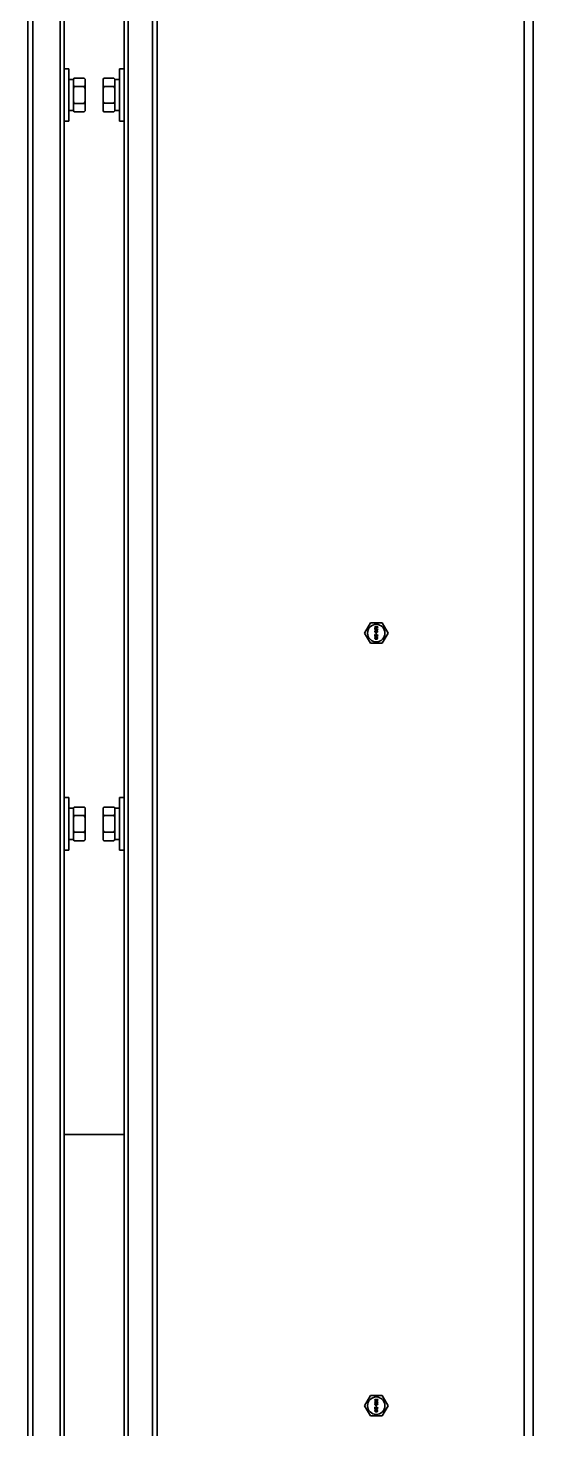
# Model space of a CAD drawing. Header units: millimetres. Extents: x 32496 to 166256, y 3504 to 23939.
# Drawn here: x 40824.2 to 40997.6, y 15488.8 to 15969.3 of the extents above; entities that cross this region are included whole.
import ezdxf

# ---------------------------------------------------------------- set-up
doc = ezdxf.new("R2010")
doc.units = ezdxf.units.MM
doc.layers.get('0').update_dxf_attribs({"lineweight": 35})

msp = doc.modelspace()

# ---------------------------------------------------------------- linework, layer by layer
at = {"linetype": 'Continuous'}
for p, q in [((40994.64, 17717.349), (40994.64, 15208.349)), ((40997.64, 17717.349), (40997.64, 15208.349)), ((40824.24, 15308.349), (40824.24, 17321.349)), ((40825.94, 17321.349), (40825.94, 15308.349)), ((40866.94, 15308.349), (40866.94, 17321.349)), ((40868.64, 17321.349), (40868.64, 15308.349)), ((40835.24, 15308.349), (40835.24, 16303.849)), ((40858.64, 16303.849), (40858.64, 15308.349)), ((40836.64, 16193.718), (40836.64, 15948.981)), ((40857.24, 15948.994), (40857.24, 16193.73)), ((40836.64, 15955.349), (40838.24, 15955.349)), ((40838.24, 15937.349), (40838.24, 15955.349)), ((40855.64, 15955.349), (40855.64, 15937.349)), ((40857.24, 15955.349), (40855.64, 15955.349)), ((40836.64, 15948.981), (40836.64, 15943.718)), ((40838.24, 15951.699), (40839.84, 15951.699)), ((40839.84, 15951.822), (40840.14, 15952.122)), ((40839.84, 15940.875), (40839.84, 15951.822)), ((40840.14, 15952.122), (40843.54, 15952.122)), ((40840.14, 15949.235), (40843.54, 15949.235)), ((40843.84, 15951.822), (40843.54, 15952.122)), ((40843.84, 15940.875), (40843.84, 15951.822)), ((40850.04, 15951.822), (40850.311, 15952.093)), ((40850.04, 15940.875), (40850.04, 15951.822)), ((40850.34, 15952.122), (40850.311, 15952.093)), ((40853.74, 15952.122), (40850.34, 15952.122)), ((40853.74, 15949.28), (40850.34, 15949.28)), ((40853.74, 15952.122), (40853.769, 15952.093)), ((40854.04, 15951.822), (40853.769, 15952.093)), ((40854.04, 15940.875), (40854.04, 15951.822)), ((40855.64, 15951.699), (40854.04, 15951.699)), ((40857.24, 15943.73), (40857.24, 15948.994)), ((40836.64, 15943.718), (40836.64, 15698.981)), ((40840.14, 15943.462), (40843.54, 15943.462)), ((40853.74, 15943.506), (40850.34, 15943.506)), ((40857.24, 15698.994), (40857.24, 15943.73)), ((40838.24, 15940.999), (40839.84, 15940.999)), ((40839.84, 15940.875), (40840.14, 15940.575)), ((40840.14, 15940.575), (40843.54, 15940.575)), ((40843.84, 15940.875), (40843.54, 15940.575)), ((40850.04, 15940.875), (40850.311, 15940.604)), ((40853.74, 15940.575), (40850.34, 15940.575)), ((40854.04, 15940.875), (40853.769, 15940.604)), ((40855.64, 15940.999), (40854.04, 15940.999)), ((40836.64, 15937.349), (40838.24, 15937.349)), ((40857.24, 15937.349), (40855.64, 15937.349)), ((40939.772, 15761.789), (40941.792, 15765.289)), ((40945.834, 15765.289), (40941.792, 15765.289)), ((40945.834, 15765.289), (40947.855, 15761.789)), ((40941.792, 15758.289), (40939.772, 15761.789)), ((40943.313, 15763.764), (40943.313, 15763.889)), ((40943.313, 15763.889), (40944.313, 15763.889)), ((40944.1, 15763.764), (40943.313, 15763.472)), ((40944.1, 15763.764), (40943.313, 15763.764)), ((40943.313, 15763.305), (40943.313, 15763.472)), ((40943.313, 15763.305), (40944.1, 15763.014)), ((40943.313, 15762.889), (40943.313, 15763.014)), ((40943.313, 15763.014), (40944.1, 15763.014)), ((40944.313, 15762.889), (40943.313, 15762.889)), ((40943.335, 15762.493), (40943.313, 15762.389)), ((40943.313, 15762.284), (40943.313, 15762.389)), ((40943.313, 15762.284), (40943.335, 15762.18)), ((40943.313, 15760.597), (40943.313, 15761.347)), ((40943.313, 15761.347), (40943.42, 15761.347)), ((40943.42, 15760.597), (40943.313, 15760.597)), ((40943.398, 15762.597), (40943.335, 15762.493)), ((40943.335, 15762.18), (40943.398, 15762.076)), ((40943.483, 15762.659), (40943.398, 15762.597)), ((40943.398, 15762.076), (40943.483, 15762.014)), ((40943.42, 15763.389), (40944.313, 15763.701)), ((40944.313, 15763.076), (40943.42, 15763.389)), ((40943.42, 15762.409), (40943.441, 15762.472)), ((40943.42, 15762.409), (40943.42, 15762.264)), ((40943.441, 15762.201), (40943.42, 15762.264)), ((40943.952, 15760.764), (40943.42, 15761.347)), ((40943.42, 15761.18), (40943.42, 15760.597)), ((40943.42, 15761.18), (40943.888, 15760.659)), ((40943.441, 15762.472), (40943.483, 15762.534)), ((40943.483, 15762.139), (40943.441, 15762.201)), ((40943.59, 15762.701), (40943.483, 15762.659)), ((40943.483, 15762.534), (40943.547, 15762.576)), ((40943.547, 15762.097), (40943.483, 15762.139)), ((40943.483, 15762.014), (40943.59, 15761.972)), ((40943.547, 15762.576), (40943.611, 15762.597)), ((40943.611, 15762.076), (40943.547, 15762.097)), ((40943.611, 15760.409), (40943.547, 15760.389)), ((40943.739, 15762.722), (40943.59, 15762.701)), ((40943.696, 15761.972), (40943.59, 15761.972)), ((40943.675, 15762.597), (40943.611, 15762.597)), ((40943.611, 15762.076), (40943.675, 15762.076)), ((40943.717, 15760.43), (40943.611, 15760.409)), ((40943.632, 15761.639), (40943.632, 15761.68)), ((40943.632, 15761.68), (40943.781, 15761.68)), ((40943.781, 15761.639), (40943.632, 15761.639)), ((40943.675, 15762.597), (40943.739, 15762.576)), ((40943.739, 15762.097), (40943.675, 15762.076)), ((40943.696, 15761.805), (40943.675, 15761.784)), ((40943.675, 15761.784), (40943.781, 15761.68)), ((40943.781, 15761.639), (40943.675, 15761.534)), ((40943.675, 15761.534), (40943.696, 15761.514)), ((40943.696, 15761.972), (40943.803, 15762.014)), ((40943.824, 15761.68), (40943.696, 15761.805)), ((40943.696, 15761.514), (40943.824, 15761.639)), ((40943.717, 15760.43), (40943.909, 15760.43)), ((40943.739, 15762.722), (40943.888, 15762.722)), ((40943.739, 15762.576), (40943.781, 15762.534)), ((40943.781, 15762.139), (40943.739, 15762.097)), ((40943.781, 15762.534), (40943.824, 15762.472)), ((40943.824, 15762.201), (40943.781, 15762.139)), ((40943.803, 15762.014), (40943.866, 15762.076)), ((40943.824, 15762.472), (40943.845, 15762.409)), ((40943.845, 15762.264), (40943.824, 15762.201)), ((40943.952, 15761.805), (40943.824, 15761.68)), ((40943.824, 15761.639), (40943.952, 15761.514)), ((40943.93, 15762.493), (40943.845, 15762.618)), ((40943.888, 15762.618), (40943.845, 15762.618)), ((40943.845, 15762.264), (40943.845, 15762.409)), ((40943.866, 15762.076), (40943.93, 15762.18)), ((40943.866, 15761.68), (40943.973, 15761.784)), ((40943.866, 15761.68), (40944.015, 15761.68)), ((40943.973, 15761.534), (40943.866, 15761.639)), ((40944.015, 15761.639), (40943.866, 15761.639)), ((40944.037, 15762.701), (40943.888, 15762.722)), ((40943.888, 15762.618), (40944.015, 15762.597)), ((40943.888, 15760.659), (40943.952, 15760.618)), ((40944.015, 15760.409), (40943.909, 15760.43)), ((40943.952, 15762.389), (40943.93, 15762.493)), ((40943.93, 15762.18), (40943.952, 15762.284)), ((40943.952, 15762.389), (40943.952, 15762.284)), ((40943.973, 15761.784), (40943.952, 15761.805)), ((40943.952, 15761.514), (40943.973, 15761.534)), ((40944.037, 15760.722), (40943.952, 15760.764)), ((40943.952, 15760.618), (40944.037, 15760.597)), ((40944.015, 15762.597), (40944.079, 15762.576)), ((40944.015, 15761.68), (40944.015, 15761.639)), ((40944.079, 15760.389), (40944.015, 15760.409)), ((40944.143, 15762.659), (40944.037, 15762.701)), ((40944.037, 15760.722), (40944.079, 15760.722)), ((40944.079, 15760.597), (40944.037, 15760.597)), ((40944.079, 15762.576), (40944.143, 15762.534)), ((40944.143, 15762.159), (40944.079, 15762.118)), ((40944.079, 15762.014), (40944.079, 15762.118)), ((40944.079, 15762.014), (40944.143, 15762.034)), ((40944.079, 15761.222), (40944.079, 15761.326)), ((40944.164, 15761.305), (40944.079, 15761.326)), ((40944.079, 15761.222), (40944.143, 15761.18)), ((40944.143, 15760.764), (40944.079, 15760.722)), ((40944.079, 15760.597), (40944.164, 15760.618)), ((40944.228, 15762.597), (40944.143, 15762.659)), ((40944.143, 15762.534), (40944.186, 15762.472)), ((40944.186, 15762.222), (40944.143, 15762.159)), ((40944.143, 15762.034), (40944.228, 15762.097)), ((40944.143, 15761.18), (40944.186, 15761.118)), ((40944.186, 15760.826), (40944.143, 15760.764)), ((40944.249, 15761.222), (40944.164, 15761.305)), ((40944.164, 15760.618), (40944.249, 15760.701)), ((40944.186, 15762.472), (40944.207, 15762.409)), ((40944.207, 15762.284), (40944.186, 15762.222)), ((40944.186, 15761.118), (40944.207, 15761.014)), ((40944.207, 15760.93), (40944.186, 15760.826)), ((40944.207, 15762.284), (40944.207, 15762.409)), ((40944.207, 15760.93), (40944.207, 15761.014)), ((40944.292, 15762.493), (40944.228, 15762.597)), ((40944.228, 15762.097), (40944.292, 15762.201)), ((40944.292, 15761.139), (40944.249, 15761.222)), ((40944.249, 15760.701), (40944.292, 15760.784)), ((40944.313, 15762.389), (40944.292, 15762.493)), ((40944.292, 15762.201), (40944.313, 15762.305)), ((40944.313, 15760.993), (40944.292, 15761.139)), ((40944.292, 15760.784), (40944.313, 15760.909)), ((40944.313, 15763.889), (40944.313, 15763.701)), ((40944.313, 15763.076), (40944.313, 15762.889)), ((40944.313, 15762.389), (40944.313, 15762.305)), ((40944.313, 15760.993), (40944.313, 15760.909)), ((40947.855, 15761.789), (40945.834, 15758.289)), ((40941.792, 15758.289), (40945.834, 15758.289)), ((40943.335, 15760.18), (40943.313, 15760.055)), ((40943.313, 15760.055), (40943.335, 15759.93)), ((40943.398, 15760.284), (40943.335, 15760.18)), ((40943.335, 15759.93), (40943.398, 15759.826)), ((40943.462, 15760.347), (40943.398, 15760.284)), ((40943.398, 15759.826), (40943.462, 15759.764)), ((40943.42, 15760.055), (40943.441, 15760.159)), ((40943.441, 15759.951), (40943.42, 15760.055)), ((40943.441, 15760.159), (40943.483, 15760.222)), ((40943.483, 15759.889), (40943.441, 15759.951)), ((40943.547, 15760.389), (40943.462, 15760.347)), ((40943.462, 15759.764), (40943.547, 15759.722)), ((40943.483, 15760.222), (40943.611, 15760.305)), ((40943.611, 15759.805), (40943.483, 15759.889)), ((40943.547, 15759.722), (40943.611, 15759.701)), ((40943.611, 15760.305), (40943.739, 15760.326)), ((40943.739, 15759.784), (40943.611, 15759.805)), ((40943.611, 15759.701), (40943.717, 15759.68)), ((40943.909, 15759.68), (40943.717, 15759.68)), ((40943.888, 15760.326), (40943.739, 15760.326)), ((40943.739, 15759.784), (40943.888, 15759.784)), ((40943.888, 15760.326), (40944.015, 15760.305)), ((40944.015, 15759.805), (40943.888, 15759.784)), ((40943.909, 15759.68), (40944.015, 15759.701)), ((40944.015, 15760.305), (40944.143, 15760.222)), ((40944.143, 15759.889), (40944.015, 15759.805)), ((40944.015, 15759.701), (40944.079, 15759.722)), ((40944.164, 15760.347), (40944.079, 15760.389)), ((40944.079, 15759.722), (40944.164, 15759.764)), ((40944.143, 15760.222), (40944.186, 15760.159)), ((40944.186, 15759.951), (40944.143, 15759.889)), ((40944.228, 15760.284), (40944.164, 15760.347)), ((40944.164, 15759.764), (40944.228, 15759.826)), ((40944.186, 15760.159), (40944.207, 15760.055)), ((40944.207, 15760.055), (40944.186, 15759.951)), ((40944.292, 15760.18), (40944.228, 15760.284)), ((40944.228, 15759.826), (40944.292, 15759.93)), ((40944.313, 15760.055), (40944.292, 15760.18)), ((40944.292, 15759.93), (40944.313, 15760.055)), ((40836.64, 15705.349), (40838.24, 15705.349)), ((40838.24, 15687.349), (40838.24, 15705.349)), ((40855.64, 15705.349), (40855.64, 15687.349)), ((40857.24, 15705.349), (40855.64, 15705.349)), ((40836.64, 15698.981), (40836.64, 15693.718)), ((40838.24, 15701.699), (40839.84, 15701.699)), ((40839.84, 15701.822), (40840.14, 15702.122)), ((40839.84, 15690.875), (40839.84, 15701.822)), ((40840.14, 15702.122), (40843.54, 15702.122)), ((40840.14, 15699.235), (40843.54, 15699.235)), ((40843.84, 15701.822), (40843.54, 15702.122)), ((40843.84, 15690.875), (40843.84, 15701.822)), ((40850.04, 15701.822), (40850.311, 15702.093)), ((40850.04, 15690.875), (40850.04, 15701.822)), ((40850.34, 15702.122), (40850.311, 15702.093)), ((40853.74, 15702.122), (40850.34, 15702.122)), ((40853.74, 15699.28), (40850.34, 15699.28)), ((40853.74, 15702.122), (40853.769, 15702.093)), ((40854.04, 15701.822), (40853.769, 15702.093)), ((40854.04, 15690.875), (40854.04, 15701.822)), ((40855.64, 15701.699), (40854.04, 15701.699)), ((40857.24, 15693.73), (40857.24, 15698.994)), ((40836.64, 15693.718), (40836.64, 15448.981)), ((40840.14, 15693.462), (40843.54, 15693.462)), ((40853.74, 15693.506), (40850.34, 15693.506)), ((40857.24, 15448.994), (40857.24, 15693.73)), ((40838.24, 15690.999), (40839.84, 15690.999)), ((40839.84, 15690.875), (40840.14, 15690.575)), ((40840.14, 15690.575), (40843.54, 15690.575)), ((40843.84, 15690.875), (40843.54, 15690.575)), ((40850.04, 15690.875), (40850.311, 15690.604)), ((40853.74, 15690.575), (40850.34, 15690.575)), ((40854.04, 15690.875), (40853.769, 15690.604)), ((40855.64, 15690.999), (40854.04, 15690.999)), ((40836.64, 15687.349), (40838.24, 15687.349)), ((40857.24, 15687.349), (40855.64, 15687.349)), ((40857.24, 15589.849), (40836.64, 15589.849)), ((40939.771, 15496.789), (40941.792, 15500.289)), ((40941.792, 15493.289), (40939.771, 15496.789)), ((40945.834, 15500.289), (40941.792, 15500.289)), ((40943.313, 15498.764), (40943.313, 15498.889)), ((40943.313, 15498.889), (40944.313, 15498.889)), ((40944.1, 15498.764), (40943.313, 15498.472)), ((40944.1, 15498.764), (40943.313, 15498.764)), ((40943.313, 15498.305), (40943.313, 15498.472)), ((40943.313, 15498.305), (40944.1, 15498.014)), ((40943.313, 15497.889), (40943.313, 15498.014)), ((40943.313, 15498.014), (40944.1, 15498.014)), ((40944.313, 15497.889), (40943.313, 15497.889)), ((40943.334, 15497.493), (40943.313, 15497.389)), ((40943.313, 15497.284), (40943.313, 15497.389)), ((40943.313, 15497.284), (40943.334, 15497.18)), ((40943.313, 15495.597), (40943.313, 15496.347)), ((40943.313, 15496.347), (40943.419, 15496.347)), ((40943.398, 15497.597), (40943.334, 15497.493)), ((40943.334, 15497.18), (40943.398, 15497.076)), ((40943.483, 15497.659), (40943.398, 15497.597)), ((40943.398, 15497.076), (40943.483, 15497.014)), ((40943.419, 15498.389), (40944.313, 15498.701)), ((40944.313, 15498.076), (40943.419, 15498.389)), ((40943.419, 15497.409), (40943.441, 15497.472)), ((40943.419, 15497.409), (40943.419, 15497.264)), ((40943.441, 15497.201), (40943.419, 15497.264)), ((40943.951, 15495.764), (40943.419, 15496.347)), ((40943.419, 15496.18), (40943.419, 15495.597)), ((40943.419, 15496.18), (40943.887, 15495.659)), ((40943.441, 15497.472), (40943.483, 15497.534)), ((40943.483, 15497.139), (40943.441, 15497.201)), ((40943.589, 15497.701), (40943.483, 15497.659)), ((40943.483, 15497.534), (40943.547, 15497.576)), ((40943.547, 15497.097), (40943.483, 15497.139)), ((40943.483, 15497.014), (40943.589, 15496.972)), ((40943.547, 15497.576), (40943.611, 15497.597)), ((40943.611, 15497.076), (40943.547, 15497.097)), ((40943.738, 15497.722), (40943.589, 15497.701)), ((40943.696, 15496.972), (40943.589, 15496.972)), ((40943.675, 15497.597), (40943.611, 15497.597)), ((40943.611, 15497.076), (40943.675, 15497.076)), ((40943.632, 15496.639), (40943.632, 15496.68)), ((40943.632, 15496.68), (40943.781, 15496.68)), ((40943.781, 15496.639), (40943.632, 15496.639)), ((40943.675, 15497.597), (40943.738, 15497.576)), ((40943.738, 15497.097), (40943.675, 15497.076)), ((40943.696, 15496.805), (40943.675, 15496.784)), ((40943.675, 15496.784), (40943.781, 15496.68)), ((40943.781, 15496.639), (40943.675, 15496.534)), ((40943.675, 15496.534), (40943.696, 15496.514)), ((40943.696, 15496.972), (40943.802, 15497.014)), ((40943.823, 15496.68), (40943.696, 15496.805)), ((40943.696, 15496.514), (40943.823, 15496.639)), ((40943.738, 15497.722), (40943.887, 15497.722)), ((40943.738, 15497.576), (40943.781, 15497.534)), ((40943.781, 15497.139), (40943.738, 15497.097)), ((40943.781, 15497.534), (40943.823, 15497.472)), ((40943.823, 15497.201), (40943.781, 15497.139)), ((40943.802, 15497.014), (40943.866, 15497.076)), ((40943.823, 15497.472), (40943.845, 15497.409)), ((40943.845, 15497.264), (40943.823, 15497.201)), ((40943.951, 15496.805), (40943.823, 15496.68)), ((40943.823, 15496.639), (40943.951, 15496.514)), ((40943.93, 15497.493), (40943.845, 15497.618)), ((40943.887, 15497.618), (40943.845, 15497.618)), ((40943.845, 15497.264), (40943.845, 15497.409)), ((40943.866, 15497.076), (40943.93, 15497.18)), ((40943.866, 15496.68), (40943.972, 15496.784)), ((40943.866, 15496.68), (40944.015, 15496.68)), ((40943.972, 15496.534), (40943.866, 15496.639)), ((40944.015, 15496.639), (40943.866, 15496.639)), ((40944.036, 15497.701), (40943.887, 15497.722)), ((40943.887, 15497.618), (40944.015, 15497.597)), ((40943.951, 15497.389), (40943.93, 15497.493)), ((40943.93, 15497.18), (40943.951, 15497.284)), ((40943.951, 15497.389), (40943.951, 15497.284)), ((40943.972, 15496.784), (40943.951, 15496.805)), ((40943.951, 15496.514), (40943.972, 15496.534)), ((40944.015, 15497.597), (40944.079, 15497.576)), ((40944.015, 15496.68), (40944.015, 15496.639)), ((40944.143, 15497.659), (40944.036, 15497.701)), ((40944.079, 15497.576), (40944.143, 15497.534)), ((40944.143, 15497.159), (40944.079, 15497.118)), ((40944.079, 15497.014), (40944.079, 15497.118)), ((40944.079, 15497.014), (40944.143, 15497.034)), ((40944.079, 15496.222), (40944.079, 15496.326)), ((40944.164, 15496.305), (40944.079, 15496.326)), ((40944.079, 15496.222), (40944.143, 15496.18)), ((40944.228, 15497.597), (40944.143, 15497.659)), ((40944.143, 15497.534), (40944.185, 15497.472)), ((40944.185, 15497.222), (40944.143, 15497.159)), ((40944.143, 15497.034), (40944.228, 15497.097)), ((40944.143, 15496.18), (40944.185, 15496.118)), ((40944.249, 15496.222), (40944.164, 15496.305)), ((40944.185, 15497.472), (40944.206, 15497.409)), ((40944.206, 15497.284), (40944.185, 15497.222)), ((40944.206, 15497.284), (40944.206, 15497.409)), ((40944.292, 15497.493), (40944.228, 15497.597)), ((40944.228, 15497.097), (40944.292, 15497.201)), ((40944.292, 15496.139), (40944.249, 15496.222)), ((40944.313, 15497.389), (40944.292, 15497.493)), ((40944.292, 15497.201), (40944.313, 15497.305)), ((40944.313, 15495.993), (40944.292, 15496.139)), ((40944.313, 15498.889), (40944.313, 15498.701)), ((40944.313, 15498.076), (40944.313, 15497.889)), ((40944.313, 15497.389), (40944.313, 15497.305)), ((40945.834, 15500.289), (40947.854, 15496.789)), ((40947.854, 15496.789), (40945.834, 15493.289)), ((40941.792, 15493.289), (40945.834, 15493.289)), ((40943.419, 15495.597), (40943.313, 15495.597)), ((40943.334, 15495.18), (40943.313, 15495.055)), ((40943.313, 15495.055), (40943.334, 15494.93)), ((40943.398, 15495.284), (40943.334, 15495.18)), ((40943.334, 15494.93), (40943.398, 15494.826)), ((40943.462, 15495.347), (40943.398, 15495.284)), ((40943.398, 15494.826), (40943.462, 15494.764)), ((40943.419, 15495.055), (40943.441, 15495.159)), ((40943.441, 15494.951), (40943.419, 15495.055)), ((40943.441, 15495.159), (40943.483, 15495.222)), ((40943.483, 15494.889), (40943.441, 15494.951)), ((40943.547, 15495.389), (40943.462, 15495.347)), ((40943.462, 15494.764), (40943.547, 15494.722)), ((40943.483, 15495.222), (40943.611, 15495.305)), ((40943.611, 15494.805), (40943.483, 15494.889)), ((40943.611, 15495.409), (40943.547, 15495.389)), ((40943.547, 15494.722), (40943.611, 15494.701)), ((40943.717, 15495.43), (40943.611, 15495.409)), ((40943.611, 15495.305), (40943.738, 15495.326)), ((40943.738, 15494.784), (40943.611, 15494.805)), ((40943.611, 15494.701), (40943.717, 15494.68)), ((40943.717, 15495.43), (40943.909, 15495.43)), ((40943.909, 15494.68), (40943.717, 15494.68)), ((40943.887, 15495.326), (40943.738, 15495.326)), ((40943.738, 15494.784), (40943.887, 15494.784)), ((40943.887, 15495.659), (40943.951, 15495.618)), ((40943.887, 15495.326), (40944.015, 15495.305)), ((40944.015, 15494.805), (40943.887, 15494.784)), ((40944.015, 15495.409), (40943.909, 15495.43)), ((40943.909, 15494.68), (40944.015, 15494.701)), ((40944.036, 15495.722), (40943.951, 15495.764)), ((40943.951, 15495.618), (40944.036, 15495.597)), ((40944.079, 15495.389), (40944.015, 15495.409)), ((40944.015, 15495.305), (40944.143, 15495.222)), ((40944.143, 15494.889), (40944.015, 15494.805)), ((40944.015, 15494.701), (40944.079, 15494.722)), ((40944.036, 15495.722), (40944.079, 15495.722)), ((40944.079, 15495.597), (40944.036, 15495.597)), ((40944.143, 15495.764), (40944.079, 15495.722)), ((40944.079, 15495.597), (40944.164, 15495.618)), ((40944.164, 15495.347), (40944.079, 15495.389)), ((40944.079, 15494.722), (40944.164, 15494.764)), ((40944.185, 15495.826), (40944.143, 15495.764)), ((40944.143, 15495.222), (40944.185, 15495.159)), ((40944.185, 15494.951), (40944.143, 15494.889)), ((40944.164, 15495.618), (40944.249, 15495.701)), ((40944.228, 15495.284), (40944.164, 15495.347)), ((40944.164, 15494.764), (40944.228, 15494.826)), ((40944.185, 15496.118), (40944.206, 15496.014)), ((40944.206, 15495.93), (40944.185, 15495.826)), ((40944.185, 15495.159), (40944.206, 15495.055)), ((40944.206, 15495.055), (40944.185, 15494.951)), ((40944.206, 15495.93), (40944.206, 15496.014)), ((40944.292, 15495.18), (40944.228, 15495.284)), ((40944.228, 15494.826), (40944.292, 15494.93)), ((40944.249, 15495.701), (40944.292, 15495.784)), ((40944.292, 15495.784), (40944.313, 15495.909)), ((40944.313, 15495.055), (40944.292, 15495.18)), ((40944.292, 15494.93), (40944.313, 15495.055)), ((40944.313, 15495.993), (40944.313, 15495.909))]:
    msp.add_line(p, q, dxfattribs=at)
for centre in [(40943.813, 15761.789), (40943.813, 15496.789)]:
    msp.add_circle(centre, 3, dxfattribs=at)
for centre, radius, start, end in [((40841.082, 15949.548), 3.555, 39.13645, 39.50132), ((40842.598, 15943.15), 3.556, 219.13644, 219.50078), ((40852.854, 15943.165), 3.606, 218.71028, 219.13391), ((40854.177, 15944.355), 5.386, 224.12457, 224.56524), ((40849.904, 15944.354), 5.384, 315.43477, 315.87545), ((40851.225, 15943.166), 3.607, 320.8641, 321.28972), ((40841.082, 15699.548), 3.555, 39.13645, 39.50132), ((40842.598, 15693.15), 3.556, 219.13644, 219.50078), ((40852.854, 15693.165), 3.606, 218.71028, 219.13391), ((40854.177, 15694.355), 5.386, 224.12457, 224.56524), ((40849.904, 15694.354), 5.384, 315.43477, 315.87545), ((40851.225, 15693.166), 3.607, 320.8641, 321.28972)]:
    msp.add_arc(centre, radius, start, end, dxfattribs=at)
for points, knots in [([(40839.84, 15951.792), (40839.863, 15951.82), (40839.958, 15951.934), (40840.06, 15952.043), (40840.14, 15952.122)], [0, 0, 0, 0, 0.2445585, 1, 1, 1, 1]), ([(40840.14, 15949.235), (40840.113, 15949.262), (40840.009, 15949.368), (40839.91, 15949.479), (40839.84, 15949.565)], [0, 0, 0, 0, 0.2553524, 1, 1, 1, 1]), ([(40843.825, 15951.81), (40843.803, 15951.836), (40843.712, 15951.944), (40843.615, 15952.047), (40843.54, 15952.122)], [0, 0, 0, 0, 0.2448781, 1, 1, 1, 1]), ([(40843.54, 15949.235), (40843.567, 15949.262), (40843.671, 15949.368), (40843.77, 15949.479), (40843.84, 15949.565)], [0, 0, 0, 0, 0.2553532, 1, 1, 1, 1]), ([(40850.311, 15952.093), (40850.286, 15952.069), (40850.193, 15951.973), (40850.103, 15951.874), (40850.04, 15951.797)], [0, 0, 0, 0, 0.2550625, 1, 1, 1, 1]), ([(40850.04, 15949.605), (40850.063, 15949.577), (40850.158, 15949.465), (40850.26, 15949.358), (40850.34, 15949.28)], [0, 0, 0, 0, 0.2444076, 1, 1, 1, 1]), ([(40854.04, 15949.605), (40854.017, 15949.577), (40853.921, 15949.465), (40853.819, 15949.358), (40853.74, 15949.28)], [0, 0, 0, 0, 0.2444076, 1, 1, 1, 1]), ([(40853.769, 15952.093), (40853.793, 15952.069), (40853.887, 15951.973), (40853.976, 15951.874), (40854.04, 15951.797)], [0, 0, 0, 0, 0.2550615, 1, 1, 1, 1]), ([(40839.84, 15943.132), (40839.863, 15943.16), (40839.958, 15943.274), (40840.06, 15943.382), (40840.14, 15943.462)], [0, 0, 0, 0, 0.2445585, 1, 1, 1, 1]), ([(40843.84, 15943.132), (40843.817, 15943.16), (40843.721, 15943.274), (40843.619, 15943.382), (40843.54, 15943.462)], [0, 0, 0, 0, 0.2445585, 1, 1, 1, 1]), ([(40850.34, 15943.506), (40850.313, 15943.479), (40850.209, 15943.371), (40850.11, 15943.259), (40850.04, 15943.171)], [0, 0, 0, 0, 0.2552115, 1, 1, 1, 1]), ([(40853.74, 15943.506), (40853.767, 15943.479), (40853.871, 15943.371), (40853.97, 15943.259), (40854.04, 15943.171)], [0, 0, 0, 0, 0.2552107, 1, 1, 1, 1]), ([(40840.14, 15940.575), (40840.114, 15940.601), (40840.016, 15940.701), (40839.921, 15940.806), (40839.854, 15940.888)], [0, 0, 0, 0, 0.2550408, 1, 1, 1, 1]), ([(40843.54, 15940.575), (40843.567, 15940.602), (40843.671, 15940.708), (40843.77, 15940.819), (40843.84, 15940.905)], [0, 0, 0, 0, 0.2553532, 1, 1, 1, 1]), ([(40850.057, 15940.89), (40850.076, 15940.865), (40850.158, 15940.768), (40850.244, 15940.674), (40850.311, 15940.605)], [0, 0, 0, 0, 0.2454956, 1, 1, 1, 1]), ([(40854.023, 15940.889), (40854.003, 15940.865), (40853.922, 15940.768), (40853.836, 15940.674), (40853.769, 15940.605)], [0, 0, 0, 0, 0.2454974, 1, 1, 1, 1]), ([(40839.84, 15701.792), (40839.863, 15701.82), (40839.958, 15701.934), (40840.06, 15702.043), (40840.14, 15702.122)], [0, 0, 0, 0, 0.2445585, 1, 1, 1, 1]), ([(40840.14, 15699.235), (40840.113, 15699.262), (40840.009, 15699.368), (40839.91, 15699.479), (40839.84, 15699.565)], [0, 0, 0, 0, 0.2553524, 1, 1, 1, 1]), ([(40843.825, 15701.81), (40843.803, 15701.836), (40843.712, 15701.944), (40843.615, 15702.047), (40843.54, 15702.122)], [0, 0, 0, 0, 0.2448781, 1, 1, 1, 1]), ([(40843.54, 15699.235), (40843.567, 15699.262), (40843.671, 15699.368), (40843.77, 15699.479), (40843.84, 15699.565)], [0, 0, 0, 0, 0.2553532, 1, 1, 1, 1]), ([(40850.311, 15702.093), (40850.286, 15702.069), (40850.193, 15701.973), (40850.103, 15701.874), (40850.04, 15701.797)], [0, 0, 0, 0, 0.2550625, 1, 1, 1, 1]), ([(40850.04, 15699.605), (40850.063, 15699.577), (40850.158, 15699.465), (40850.26, 15699.358), (40850.34, 15699.28)], [0, 0, 0, 0, 0.2444076, 1, 1, 1, 1]), ([(40854.04, 15699.605), (40854.017, 15699.577), (40853.921, 15699.465), (40853.819, 15699.358), (40853.74, 15699.28)], [0, 0, 0, 0, 0.2444076, 1, 1, 1, 1]), ([(40853.769, 15702.093), (40853.793, 15702.069), (40853.887, 15701.973), (40853.976, 15701.874), (40854.04, 15701.797)], [0, 0, 0, 0, 0.2550615, 1, 1, 1, 1]), ([(40839.84, 15693.132), (40839.863, 15693.16), (40839.958, 15693.274), (40840.06, 15693.382), (40840.14, 15693.462)], [0, 0, 0, 0, 0.2445585, 1, 1, 1, 1]), ([(40843.84, 15693.132), (40843.817, 15693.16), (40843.721, 15693.274), (40843.619, 15693.382), (40843.54, 15693.462)], [0, 0, 0, 0, 0.2445585, 1, 1, 1, 1]), ([(40850.34, 15693.506), (40850.313, 15693.479), (40850.209, 15693.371), (40850.11, 15693.259), (40850.04, 15693.171)], [0, 0, 0, 0, 0.2552115, 1, 1, 1, 1]), ([(40853.74, 15693.506), (40853.767, 15693.479), (40853.871, 15693.371), (40853.97, 15693.259), (40854.04, 15693.171)], [0, 0, 0, 0, 0.2552107, 1, 1, 1, 1]), ([(40840.14, 15690.575), (40840.114, 15690.601), (40840.016, 15690.701), (40839.921, 15690.806), (40839.854, 15690.888)], [0, 0, 0, 0, 0.2550408, 1, 1, 1, 1]), ([(40843.54, 15690.575), (40843.567, 15690.602), (40843.671, 15690.708), (40843.77, 15690.819), (40843.84, 15690.905)], [0, 0, 0, 0, 0.2553532, 1, 1, 1, 1]), ([(40850.057, 15690.89), (40850.076, 15690.865), (40850.158, 15690.768), (40850.244, 15690.674), (40850.311, 15690.605)], [0, 0, 0, 0, 0.2454956, 1, 1, 1, 1]), ([(40854.023, 15690.889), (40854.003, 15690.865), (40853.922, 15690.768), (40853.836, 15690.674), (40853.769, 15690.605)], [0, 0, 0, 0, 0.2454974, 1, 1, 1, 1])]:
    msp.add_open_spline(points, degree=3, knots=knots, dxfattribs=at)
for points in [[(40839.84, 15948.576), (40839.931, 15948.799), (40840.032, 15949.019), (40840.14, 15949.235)], [(40843.84, 15948.576), (40843.749, 15948.799), (40843.648, 15949.019), (40843.54, 15949.235)], [(40850.34, 15949.28), (40850.232, 15949.064), (40850.131, 15948.844), (40850.04, 15948.62)], [(40853.74, 15949.28), (40853.848, 15949.064), (40853.949, 15948.844), (40854.04, 15948.62)], [(40840.14, 15943.462), (40840.032, 15943.678), (40839.931, 15943.898), (40839.84, 15944.122)], [(40843.54, 15943.462), (40843.648, 15943.678), (40843.749, 15943.898), (40843.84, 15944.122)], [(40850.04, 15944.166), (40850.131, 15943.942), (40850.232, 15943.722), (40850.34, 15943.506)], [(40854.04, 15944.166), (40853.949, 15943.942), (40853.848, 15943.722), (40853.74, 15943.506)], [(40839.84, 15698.576), (40839.931, 15698.799), (40840.032, 15699.019), (40840.14, 15699.235)], [(40843.84, 15698.576), (40843.749, 15698.799), (40843.648, 15699.019), (40843.54, 15699.235)], [(40850.34, 15699.28), (40850.232, 15699.064), (40850.131, 15698.844), (40850.04, 15698.62)], [(40853.74, 15699.28), (40853.848, 15699.064), (40853.949, 15698.844), (40854.04, 15698.62)], [(40840.14, 15693.462), (40840.032, 15693.678), (40839.931, 15693.898), (40839.84, 15694.122)], [(40843.54, 15693.462), (40843.648, 15693.678), (40843.749, 15693.898), (40843.84, 15694.122)], [(40850.04, 15694.166), (40850.131, 15693.942), (40850.232, 15693.722), (40850.34, 15693.506)], [(40854.04, 15694.166), (40853.949, 15693.942), (40853.848, 15693.722), (40853.74, 15693.506)]]:
    msp.add_open_spline(points, degree=3, dxfattribs=at)

doc.saveas('drawing.dxf')
